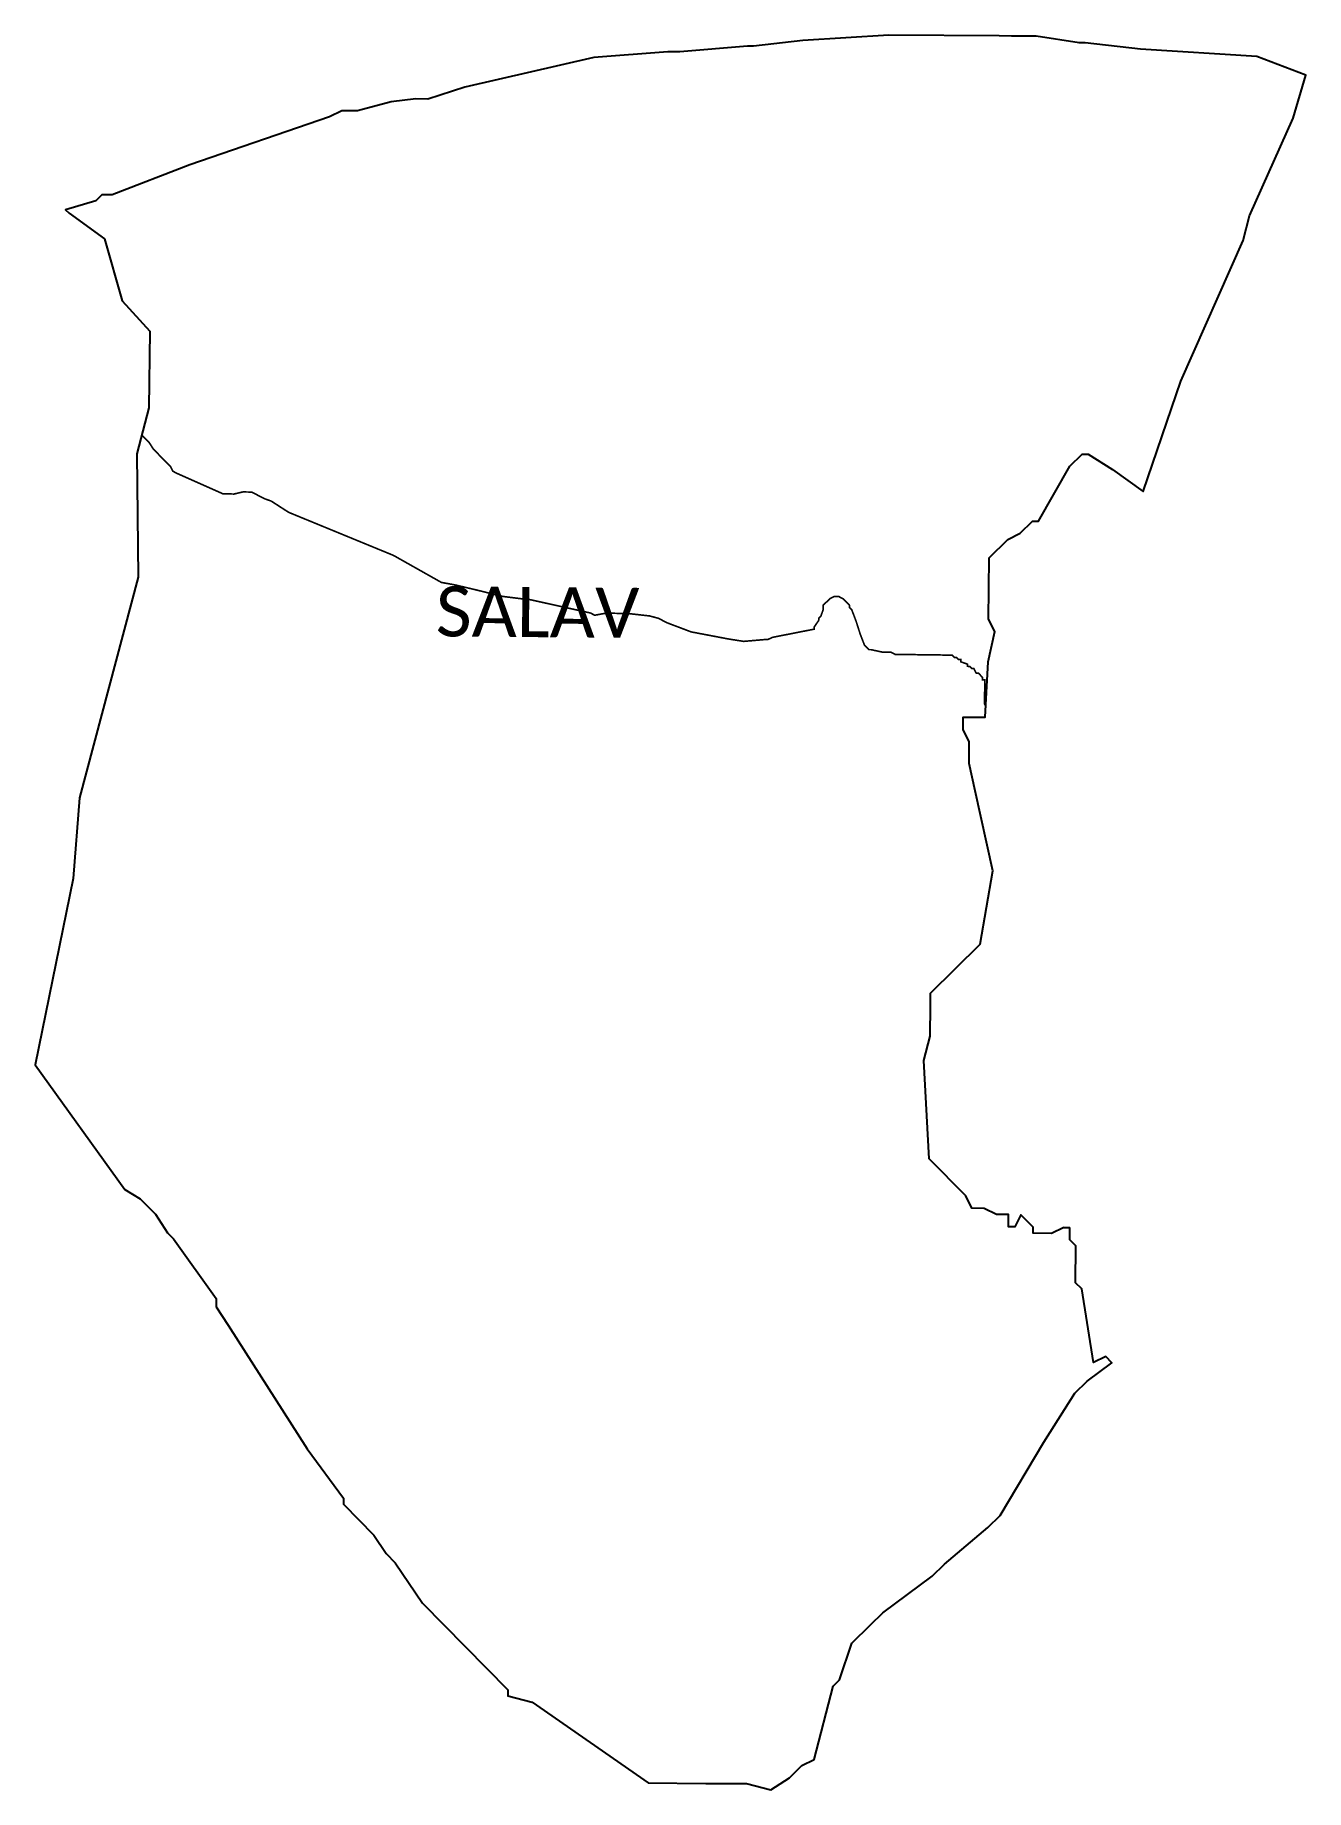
# Model space of a CAD drawing. Header units: metres. Extents: x 282000 to 284319, y 2048397 to 2051598.
import ezdxf

# ---------------------------------------------------------------- set-up
doc = ezdxf.new("R2010")
doc.units = ezdxf.units.M
for name, color, linetype in [('HAZARDS LINE', 1, 'Continuous'), ('village', 3, 'Continuous'), ('VILLAGE NAME', 250, 'Continuous')]:
    doc.layers.add(name, color=color, linetype=linetype)
doc.styles.get("Standard").update_dxf_attribs({"font": 'simplex.shx'})

msp = doc.modelspace()

# ---------------------------------------------------------------- linework, layer by layer
at = {"color": 3, "flags": 128}
for points in [[(282062.3, 2051273.4), (282126.8, 2051226.7)], [(283877, 2049423.4), (283888.2, 2049423.3)]]:
    msp.add_lwpolyline(points, dxfattribs=at)
at = {"layer": 'HAZARDS LINE', "lineweight": 18}
msp.add_lwpolyline([(282194.7, 2050867.5, 3, 3, 0), (282196.3, 2050867.5, 3, 3, 0), (282200.3, 2050863.5, 3, 3, 0), (282208.2, 2050855.3, 3, 3, 0), (282216, 2050843.2, 3, 3, 0), (282239.7, 2050818.9, 3, 3, 0), (282247.7, 2050810.7, 3, 3, 0), (282251.6, 2050802.7, 3, 3, 0), (282259.5, 2050798.6, 3, 3, 0), (282315.3, 2050773.8, 3, 3, 0), (282343.2, 2050761.4, 3, 3, 0), (282363.2, 2050761.1, 3, 3, 0), (282379.3, 2050764.9, 3, 3, 0), (282395.3, 2050764.7, 3, 3, 0), (282419.2, 2050752.4, 3, 3, 0), (282431.1, 2050748.2, 3, 3, 0), (282462.9, 2050727.7, 3, 3, 0), (282654.2, 2050649.1, 3, 3, 0), (282741.6, 2050599.8, 3, 3, 0), (282765.6, 2050595.5, 3, 3, 0), (282801.6, 2050587, 3, 3, 0), (282853.5, 2050574.3, 3, 3, 0), (282889.5, 2050569.8, 3, 3, 0), (282897.5, 2050569.7, 3, 3, 0), (283013.3, 2050544.1, 3, 3, 0), (283021.3, 2050540, 3, 3, 0), (283041.4, 2050543.7, 3, 3, 0), (283081.4, 2050543.2, 3, 3, 0), (283121.4, 2050538.7, 3, 3, 0), (283137.4, 2050534.4, 3, 3, 0), (283153.3, 2050526.2, 3, 3, 0), (283197.2, 2050509.6, 3, 3, 0), (283265.1, 2050496.7, 3, 3, 0), (283293.1, 2050492.3, 3, 3, 0), (283333.2, 2050495.8, 3, 3, 0), (283337.2, 2050495.7, 3, 3, 0), (283345.3, 2050499.6, 3, 3, 0), (283421.6, 2050514.6, 3, 3, 0), (283421.7, 2050518.6, 3, 3, 0), (283429.8, 2050530.5, 3, 3, 0), (283429.9, 2050534.6, 3, 3, 0), (283433.9, 2050538.5, 3, 3, 0), (283438.1, 2050550.5, 3, 3, 0), (283438.2, 2050558.5, 3, 3, 0), (283442.3, 2050562.4, 3, 3, 0), (283450.4, 2050570.3, 3, 3, 0), (283458.4, 2050574.2, 3, 3, 0), (283466.5, 2050574.1, 3, 3, 0), (283474.4, 2050570, 3, 3, 0), (283478.4, 2050566, 3, 3, 0), (283482.3, 2050561.9, 3, 3, 0), (283486.3, 2050557.8, 3, 3, 0), (283486.2, 2050553.8, 3, 3, 0), (283490.2, 2050549.8, 3, 3, 0), (283497.9, 2050529.6, 3, 3, 0), (283505.6, 2050505.5, 3, 3, 0), (283513.4, 2050485.4, 3, 3, 0), (283517.3, 2050481.3, 3, 3, 0), (283521.3, 2050477.2, 3, 3, 0), (283525.3, 2050477.2, 3, 3, 0), (283545.2, 2050472.9, 3, 3, 0), (283561.3, 2050472.7, 3, 3, 0), (283569.2, 2050468.6, 3, 3, 0), (283673.4, 2050467.2, 3, 3, 0), (283677.3, 2050463.1, 3, 3, 0), (283681.3, 2050463.1, 3, 3, 0), (283685.3, 2050459, 3, 3, 0), (283689.3, 2050459, 3, 3, 0), (283689.2, 2050455, 3, 3, 0), (283701.2, 2050450.8, 3, 3, 0), (283701.1, 2050446.8, 3, 3, 0), (283705.2, 2050446.7, 3, 3, 0), (283709.1, 2050442.7, 3, 3, 0), (283713.1, 2050442.6, 3, 3, 0), (283717, 2050434.6, 3, 3, 0), (283721, 2050434.5, 3, 3, 0), (283728.9, 2050426.4, 3, 3, 0), (283728.9, 2050422.4, 3, 3, 0), (283732.9, 2050422.3, 3, 3, 0), (283732.3, 2050378.3, 3, 3, 0), (283734.8, 2050373, 3, 3, 0)], format="xyseb", dxfattribs=at)
at = {"layer": 'village', "color": 3, "true_color": 0x00ff00}
for points in [[(283877, 2049423.4), (283854.5, 2049412.4), (283821, 2049412.6), (283821, 2049423.8), (283798.8, 2049446.4), (283787.4, 2049424.1), (283776.2, 2049424.2), (283776.4, 2049446.6), (283754, 2049446.7), (283731.7, 2049458.1), (283709.3, 2049458.3), (283698.2, 2049480.7), (283631.6, 2049548.4), (283621.7, 2049727.7), (283633.3, 2049772.4), (283633.5, 2049794.8), (283633.6, 2049806), (283633.9, 2049850.8), (283724.2, 2049939.7), (283747.6, 2050073.9), (283715.1, 2050219.7), (283704.6, 2050269.5), (283704.6, 2050309.3), (283693.6, 2050331.8), (283693.7, 2050354.2), (283733.8, 2050353.9), (283739.3, 2050454.7), (283750.9, 2050510.6), (283739.9, 2050533), (283740.8, 2050645), (283774.6, 2050678.3), (283797.1, 2050689.4), (283819.7, 2050711.6), (283830.9, 2050711.5), (283887.7, 2050811.9), (283910.2, 2050834.1), (283921.4, 2050834), (283966, 2050805.6), (284021.7, 2050766), (284090.4, 2050967.1), (284204.4, 2051223.7), (284215.9, 2051268.5), (284295.7, 2051447), (284318.7, 2051525.2), (284229.3, 2051559.5), (284016.7, 2051572.3), (283916, 2051584.3), (283904.8, 2051584.4), (283826.5, 2051596.2), (283781.7, 2051596.5), (283759.3, 2051596.7), (283557.8, 2051598.2), (283400.9, 2051588.3), (283311.2, 2051577.9), (283300, 2051577.9), (283176.8, 2051567.6), (283154.4, 2051567.8), (283019.9, 2051557.6), (282784.3, 2051503.4), (282717, 2051481.5), (282694.6, 2051481.7), (282649.8, 2051476.5), (282588.2, 2051460.3), (282560.1, 2051460.3), (282537.6, 2051449.3), (282282.7, 2051361.8), (282141.2, 2051306.9), (282122.2, 2051306.9), (282110.9, 2051295.8), (282055.9, 2051279.8), (282062.3, 2051273.4)], [(282126.8, 2051226.7), (282159.4, 2051113.8), (282209.6, 2051058.4), (282208, 2050918.5), (282186.2, 2050834.5), (282188.4, 2050609.2), (282081.5, 2050206.7), (282069.5, 2050059.8), (282000.3, 2049719.6), (282164.2, 2049492.5), (282192.1, 2049475.5), (282219.8, 2049447.3), (282242, 2049413.5), (282253.1, 2049402.3), (282330.5, 2049293.5), (282330.5, 2049278.5), (282352.7, 2049244.7), (282496.5, 2049019.6), (282563, 2048929.5), (282562.9, 2048918.4), (282618.5, 2048861.9), (282640.6, 2048828.2), (282657.3, 2048811.3), (282707.1, 2048738.1), (282862.7, 2048580.1), (282862.6, 2048568.9), (282907.3, 2048557.4), (283118.9, 2048410.2), (283223.8, 2048409.2), (283242.1, 2048409.2), (283298.1, 2048408.8), (283342.8, 2048397.3), (283376.6, 2048419.4), (283399.1, 2048441.6), (283421.6, 2048452.6), (283456.2, 2048586.7), (283467.5, 2048597.9), (283490.4, 2048664.9), (283524.2, 2048698.2), (283546.8, 2048720.4), (283636.9, 2048786.9), (283659.5, 2048809.2), (283738.4, 2048875.7), (283761, 2048898), (283840.4, 2049031.7), (283897, 2049120.9), (283919.6, 2049143.1), (283964.7, 2049176.4), (283953.5, 2049187.6), (283931, 2049176.6), (283909.7, 2049311.1), (283898.6, 2049322.4), (283899.1, 2049389.6), (283888, 2049400.9), (283888.2, 2049423.3)]]:
    msp.add_lwpolyline(points, dxfattribs=at)

# ---------------------------------------------------------------- texts
at = {"layer": 'VILLAGE NAME', "insert": (282731.8, 2050592.9), "char_height": 91.425, "attachment_point": 1, "rotation": 359.5442}
msp.add_mtext_dynamic_manual_height_columns('{\\fCalibri|b0|i0|c0|p34;SALAV}', width=798.716, gutter_width=457.1, heights=[0], dxfattribs=at)

doc.saveas('drawing.dxf')
